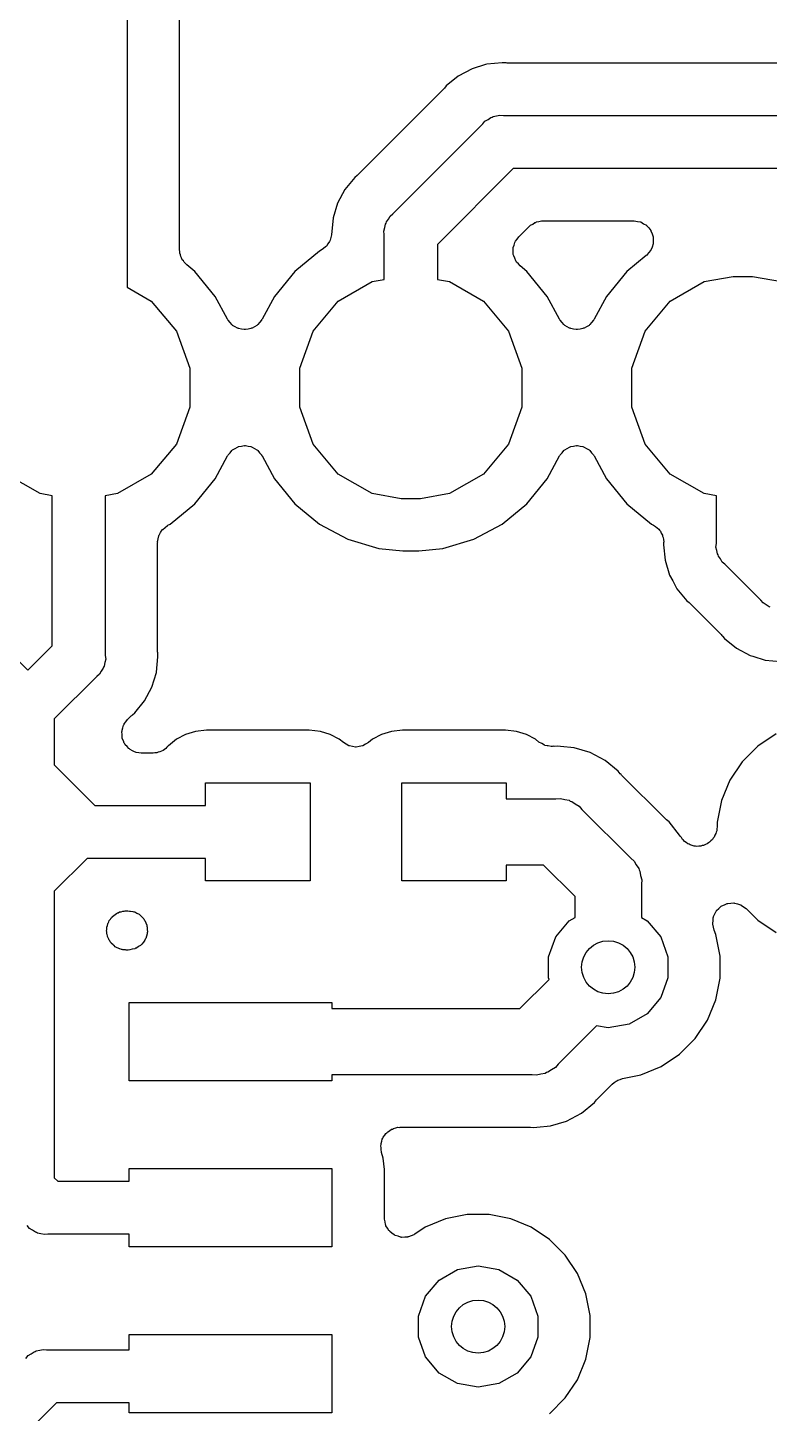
# Model space of a CAD drawing. Extents: x 91 to 190.2, y -113.9 to -59.9.
# Drawn here: x 120.51 to 126.18, y -102.19 to -91.59 of the extents above; entities that cross this region are included whole.
import ezdxf

# ---------------------------------------------------------------- set-up
doc = ezdxf.new("R2010")
doc.units = 0
doc.header["$MEASUREMENT"] = 0
doc.layers.add('BLACK', color=7, linetype='CONTINUOUS')

msp = doc.modelspace()

# ---------------------------------------------------------------- linework, layer by layer
at = {"layer": 'BLACK', "linetype": 'CONTINUOUS'}
for p, q in [((121.271, -85.23), (121.271, -93.5727)), ((121.671, -93.2847), (121.671, -85.7747)), ((123.908, -91.9), (123.803, -91.956)), ((124.012, -91.8685), (123.908, -91.9)), ((124.022, -91.8655), (124.012, -91.8685)), ((124.012, -91.8685), (124.012, -91.8685)), ((124.14, -91.8539), (124.022, -91.8655)), ((124.162, -91.8561), (124.14, -91.8539)), ((124.17, -91.8555), (124.162, -91.8561)), ((124.177, -91.8568), (124.17, -91.8555)), ((128.24, -91.8568), (124.177, -91.8568)), ((123.803, -91.956), (123.711, -92.0314)), ((123.687, -92.0596), (123.04, -92.7073)), ((123.692, -92.0536), (123.687, -92.0596)), ((123.697, -92.0487), (123.692, -92.0536)), ((123.711, -92.0314), (123.697, -92.0487)), ((123.303, -93.01), (123.99, -92.3226)), ((123.99, -92.3226), (124.007, -92.3019)), ((124.007, -92.3019), (124.031, -92.2885)), ((124.031, -92.2885), (124.053, -92.273)), ((124.053, -92.273), (124.062, -92.2706)), ((124.062, -92.2706), (124.069, -92.2661)), ((124.069, -92.2661), (124.096, -92.2614)), ((124.096, -92.2614), (124.122, -92.2545)), ((124.122, -92.2545), (124.149, -92.2568)), ((124.149, -92.2568), (129.846, -92.2568)), ((123.011, -92.7314), (122.936, -92.8233)), ((123.029, -92.7172), (123.011, -92.7314)), ((123.034, -92.7116), (123.029, -92.7172)), ((123.04, -92.7073), (123.034, -92.7116)), ((124.224, -92.6632), (123.643, -93.2442)), ((129.921, -92.6632), (124.224, -92.6632)), ((122.936, -92.8233), (122.88, -92.928)), ((122.88, -92.928), (122.846, -93.0417)), ((122.846, -93.0417), (122.833, -93.1716)), ((123.246, -93.0894), (123.251, -93.0816)), ((123.251, -93.0816), (123.253, -93.0728)), ((123.253, -93.0728), (123.268, -93.0507)), ((123.268, -93.0507), (123.282, -93.0274)), ((123.282, -93.0274), (123.303, -93.01)), ((124.373, -93.0885), (124.389, -93.0773)), ((124.389, -93.0773), (124.395, -93.0755)), ((124.395, -93.0755), (124.401, -93.0722)), ((124.401, -93.0722), (124.42, -93.0688)), ((124.42, -93.0688), (124.439, -93.0638)), ((124.439, -93.0638), (124.445, -93.0643)), ((124.445, -93.0643), (124.452, -93.0632)), ((124.452, -93.0632), (125.146, -93.0632)), ((125.146, -93.0632), (125.147, -93.0633)), ((125.147, -93.0633), (125.148, -93.0632)), ((125.148, -93.0632), (125.173, -93.0679)), ((125.173, -93.0679), (125.197, -93.0722)), ((125.197, -93.0722), (125.198, -93.0727)), ((125.198, -93.0727), (125.199, -93.0728)), ((125.199, -93.0728), (125.221, -93.0857)), ((122.833, -93.1716), (122.827, -93.1921)), ((123.234, -93.142), (123.241, -93.116)), ((123.237, -93.1689), (123.234, -93.142)), ((123.237, -93.5127), (123.237, -93.1689)), ((123.241, -93.116), (123.246, -93.0894)), ((124.254, -93.2042), (124.266, -93.1874)), ((124.266, -93.1874), (124.346, -93.1071)), ((124.346, -93.1071), (124.351, -93.1033)), ((124.351, -93.1033), (124.356, -93.0983)), ((124.356, -93.0983), (124.373, -93.0885)), ((125.221, -93.0857), (125.243, -93.0983)), ((125.243, -93.0983), (125.243, -93.0989)), ((125.243, -93.0989), (125.244, -93.0994)), ((125.244, -93.0994), (125.26, -93.1188)), ((125.26, -93.1188), (125.276, -93.1382)), ((125.276, -93.1382), (125.276, -93.139)), ((125.276, -93.139), (125.277, -93.1396)), ((125.277, -93.1396), (125.285, -93.1634)), ((125.285, -93.1634), (125.294, -93.1872)), ((125.294, -93.1872), (125.294, -93.188)), ((125.294, -93.188), (125.294, -93.1888)), ((121.673, -93.2985), (121.671, -93.2847)), ((122.754, -93.2892), (122.742, -93.2956)), ((122.771, -93.2761), (122.754, -93.2892)), ((122.788, -93.2642), (122.771, -93.2761)), ((122.791, -93.2601), (122.788, -93.2642)), ((122.795, -93.2571), (122.791, -93.2601)), ((122.806, -93.2391), (122.795, -93.2571)), ((122.819, -93.2218), (122.806, -93.2391)), ((122.82, -93.217), (122.819, -93.2218)), ((122.823, -93.2128), (122.82, -93.217)), ((122.827, -93.1921), (122.823, -93.2128)), ((123.643, -93.2442), (123.643, -93.5127)), ((124.222, -93.2804), (124.224, -93.2749)), ((124.224, -93.3008), (124.222, -93.2804)), ((124.224, -93.2691), (124.23, -93.2498)), ((124.224, -93.2749), (124.224, -93.2691)), ((124.23, -93.2498), (124.236, -93.2301)), ((124.236, -93.2301), (124.239, -93.2254)), ((124.239, -93.2254), (124.241, -93.2199)), ((124.241, -93.2199), (124.254, -93.2042)), ((125.275, -93.2896), (125.259, -93.3088)), ((125.276, -93.2888), (125.275, -93.2896)), ((125.285, -93.2645), (125.276, -93.2882)), ((125.276, -93.2882), (125.276, -93.2888)), ((125.294, -93.2409), (125.285, -93.2645)), ((125.294, -93.1888), (125.294, -93.214)), ((125.294, -93.214), (125.294, -93.2392)), ((125.294, -93.2392), (125.294, -93.24)), ((125.294, -93.24), (125.294, -93.2409)), ((121.674, -93.3124), (121.673, -93.2985)), ((121.678, -93.3239), (121.674, -93.3124)), ((121.68, -93.336), (121.678, -93.3239)), ((121.687, -93.3481), (121.68, -93.336)), ((121.692, -93.3612), (121.687, -93.3481)), ((121.7, -93.3705), (121.692, -93.3612)), ((121.706, -93.3812), (121.7, -93.3705)), ((121.717, -93.3901), (121.706, -93.3812)), ((121.726, -93.4007), (121.717, -93.3901)), ((122.742, -93.2956), (122.552, -93.4518)), ((124.224, -93.3212), (124.224, -93.3008)), ((124.226, -93.3266), (124.224, -93.3212)), ((124.227, -93.3323), (124.226, -93.3266)), ((124.235, -93.3508), (124.227, -93.3323)), ((124.243, -93.3699), (124.235, -93.3508)), ((124.246, -93.3743), (124.243, -93.3699)), ((124.249, -93.3795), (124.246, -93.3743)), ((124.263, -93.394), (124.249, -93.3795)), ((124.277, -93.4095), (124.263, -93.394)), ((125.241, -93.3292), (125.092, -93.4518)), ((125.242, -93.3285), (125.241, -93.3292)), ((125.243, -93.3281), (125.242, -93.3285)), ((125.259, -93.3088), (125.243, -93.3281)), ((121.788, -93.4518), (121.726, -93.4007)), ((121.944, -93.6422), (121.788, -93.4518)), ((122.552, -93.4518), (122.396, -93.6422)), ((124.328, -93.4518), (124.277, -93.4095)), ((124.484, -93.6422), (124.328, -93.4518)), ((125.092, -93.4518), (124.936, -93.6422)), ((125.685, -93.5289), (125.906, -93.49)), ((125.906, -93.49), (126.054, -93.49)), ((126.054, -93.49), (126.275, -93.5289)), ((121.271, -93.5727), (121.455, -93.6788)), ((122.885, -93.6788), (123.145, -93.5289)), ((123.145, -93.5289), (123.237, -93.5127)), ((123.643, -93.5127), (123.735, -93.5289)), ((123.735, -93.5289), (123.995, -93.6788)), ((125.425, -93.6788), (125.685, -93.5289)), ((121.455, -93.6788), (121.647, -93.9084)), ((122.038, -93.8168), (121.944, -93.6422)), ((122.396, -93.6422), (122.302, -93.8168)), ((122.693, -93.9084), (122.885, -93.6788)), ((123.995, -93.6788), (124.187, -93.9084)), ((124.578, -93.8168), (124.484, -93.6422)), ((124.936, -93.6422), (124.842, -93.8168)), ((125.233, -93.9084), (125.425, -93.6788)), ((122.041, -93.8207), (122.038, -93.8168)), ((122.043, -93.8253), (122.041, -93.8207)), ((122.299, -93.8207), (122.297, -93.8253)), ((122.302, -93.8168), (122.299, -93.8207)), ((124.581, -93.8207), (124.578, -93.8168)), ((124.583, -93.8253), (124.581, -93.8207)), ((124.839, -93.8207), (124.837, -93.8253)), ((124.842, -93.8168), (124.839, -93.8207)), ((121.647, -93.9084), (121.75, -94.1901)), ((122.057, -93.8411), (122.043, -93.8253)), ((122.07, -93.8578), (122.057, -93.8411)), ((122.074, -93.8604), (122.07, -93.8578)), ((122.077, -93.8641), (122.074, -93.8604)), ((122.096, -93.8741), (122.077, -93.8641)), ((122.114, -93.8853), (122.096, -93.8741)), ((122.119, -93.8863), (122.114, -93.8853)), ((122.123, -93.8887), (122.119, -93.8863)), ((122.144, -93.8917), (122.123, -93.8887)), ((122.165, -93.896), (122.144, -93.8917)), ((122.17, -93.8953), (122.165, -93.896)), ((122.175, -93.896), (122.17, -93.8953)), ((122.196, -93.8917), (122.175, -93.896)), ((122.217, -93.8887), (122.196, -93.8917)), ((122.221, -93.8863), (122.217, -93.8887)), ((122.226, -93.8853), (122.221, -93.8863)), ((122.244, -93.8741), (122.226, -93.8853)), ((122.263, -93.8641), (122.244, -93.8741)), ((122.266, -93.8604), (122.263, -93.8641)), ((122.27, -93.8578), (122.266, -93.8604)), ((122.283, -93.8411), (122.27, -93.8578)), ((122.297, -93.8253), (122.283, -93.8411)), ((122.59, -94.1901), (122.693, -93.9084)), ((124.187, -93.9084), (124.29, -94.1901)), ((124.597, -93.8411), (124.583, -93.8253)), ((124.61, -93.8578), (124.597, -93.8411)), ((124.614, -93.8604), (124.61, -93.8578)), ((124.617, -93.8641), (124.614, -93.8604)), ((124.636, -93.8741), (124.617, -93.8641)), ((124.654, -93.8853), (124.636, -93.8741)), ((124.659, -93.8863), (124.654, -93.8853)), ((124.663, -93.8887), (124.659, -93.8863)), ((124.684, -93.8917), (124.663, -93.8887)), ((124.705, -93.896), (124.684, -93.8917)), ((124.71, -93.8953), (124.705, -93.896)), ((124.715, -93.896), (124.71, -93.8953)), ((124.736, -93.8917), (124.715, -93.896)), ((124.757, -93.8887), (124.736, -93.8917)), ((124.761, -93.8863), (124.757, -93.8887)), ((124.766, -93.8853), (124.761, -93.8863)), ((124.784, -93.8741), (124.766, -93.8853)), ((124.803, -93.8641), (124.784, -93.8741)), ((124.806, -93.8604), (124.803, -93.8641)), ((124.81, -93.8578), (124.806, -93.8604)), ((124.823, -93.8411), (124.81, -93.8578)), ((124.837, -93.8253), (124.823, -93.8411)), ((125.13, -94.1901), (125.233, -93.9084)), ((121.75, -94.1901), (121.75, -94.4899)), ((122.59, -94.4899), (122.59, -94.1901)), ((124.29, -94.1901), (124.29, -94.4899)), ((125.13, -94.4899), (125.13, -94.1901)), ((121.75, -94.4899), (121.647, -94.7716)), ((122.693, -94.7716), (122.59, -94.4899)), ((124.29, -94.4899), (124.187, -94.7716)), ((125.233, -94.7716), (125.13, -94.4899)), ((121.647, -94.7716), (121.455, -95.0012)), ((122.885, -95.0012), (122.693, -94.7716)), ((124.187, -94.7716), (123.995, -95.0012)), ((125.425, -95.0012), (125.233, -94.7716)), ((121.944, -95.0378), (122.038, -94.8632)), ((122.038, -94.8632), (122.041, -94.8593)), ((122.041, -94.8593), (122.043, -94.8547)), ((122.043, -94.8547), (122.057, -94.8389)), ((122.057, -94.8389), (122.07, -94.8222)), ((122.07, -94.8222), (122.074, -94.8196)), ((122.074, -94.8196), (122.077, -94.8159)), ((122.077, -94.8159), (122.096, -94.8059)), ((122.096, -94.8059), (122.114, -94.7947)), ((122.114, -94.7947), (122.119, -94.7937)), ((122.119, -94.7937), (122.123, -94.7913)), ((122.123, -94.7913), (122.144, -94.7883)), ((122.144, -94.7883), (122.165, -94.784)), ((122.165, -94.784), (122.17, -94.7847)), ((122.17, -94.7847), (122.175, -94.784)), ((122.175, -94.784), (122.196, -94.7883)), ((122.196, -94.7883), (122.217, -94.7913)), ((122.217, -94.7913), (122.221, -94.7937)), ((122.221, -94.7937), (122.226, -94.7947)), ((122.226, -94.7947), (122.244, -94.8059)), ((122.244, -94.8059), (122.263, -94.8159)), ((122.263, -94.8159), (122.266, -94.8196)), ((122.266, -94.8196), (122.27, -94.8222)), ((122.27, -94.8222), (122.283, -94.8389)), ((122.283, -94.8389), (122.297, -94.8547)), ((122.297, -94.8547), (122.299, -94.8593)), ((122.299, -94.8593), (122.302, -94.8632)), ((122.302, -94.8632), (122.396, -95.0378)), ((124.484, -95.0378), (124.578, -94.8632)), ((124.578, -94.8632), (124.581, -94.8593)), ((124.581, -94.8593), (124.583, -94.8547)), ((124.583, -94.8547), (124.597, -94.8389)), ((124.597, -94.8389), (124.61, -94.8222)), ((124.61, -94.8222), (124.614, -94.8196)), ((124.614, -94.8196), (124.617, -94.8159)), ((124.617, -94.8159), (124.636, -94.8059)), ((124.636, -94.8059), (124.654, -94.7947)), ((124.654, -94.7947), (124.659, -94.7937)), ((124.659, -94.7937), (124.663, -94.7913)), ((124.663, -94.7913), (124.684, -94.7883)), ((124.684, -94.7883), (124.705, -94.784)), ((124.705, -94.784), (124.71, -94.7847)), ((124.71, -94.7847), (124.715, -94.784)), ((124.715, -94.784), (124.736, -94.7883)), ((124.736, -94.7883), (124.757, -94.7913)), ((124.757, -94.7913), (124.761, -94.7937)), ((124.761, -94.7937), (124.766, -94.7947)), ((124.766, -94.7947), (124.784, -94.8059)), ((124.784, -94.8059), (124.803, -94.8159)), ((124.803, -94.8159), (124.806, -94.8196)), ((124.806, -94.8196), (124.81, -94.8222)), ((124.81, -94.8222), (124.823, -94.8389)), ((124.823, -94.8389), (124.837, -94.8547)), ((124.837, -94.8547), (124.839, -94.8593)), ((124.839, -94.8593), (124.842, -94.8632)), ((124.842, -94.8632), (124.936, -95.0378)), ((120.605, -95.1511), (120.345, -95.0012)), ((121.455, -95.0012), (121.195, -95.1511)), ((121.788, -95.2282), (121.944, -95.0378)), ((122.396, -95.0378), (122.552, -95.2282)), ((123.145, -95.1511), (122.885, -95.0012)), ((123.995, -95.0012), (123.735, -95.1511)), ((124.328, -95.2282), (124.484, -95.0378)), ((124.936, -95.0378), (125.092, -95.2282)), ((125.685, -95.1511), (125.425, -95.0012)), ((120.697, -95.1673), (120.605, -95.1511)), ((120.697, -96.3158), (120.697, -95.1673)), ((121.195, -95.1511), (121.103, -95.1673)), ((121.103, -95.1673), (121.103, -96.3911)), ((123.366, -95.19), (123.145, -95.1511)), ((123.514, -95.19), (123.366, -95.19)), ((123.735, -95.1511), (123.514, -95.19)), ((125.777, -95.1673), (125.685, -95.1511)), ((125.777, -95.5332), (125.777, -95.1673)), ((121.598, -95.3844), (121.788, -95.2282)), ((122.552, -95.2282), (122.742, -95.3844)), ((124.138, -95.3844), (124.328, -95.2282)), ((125.092, -95.2282), (125.282, -95.3844)), ((121.542, -95.4247), (121.56, -95.4101)), ((121.56, -95.4101), (121.578, -95.3949)), ((121.578, -95.3949), (121.581, -95.3941)), ((121.581, -95.3941), (121.582, -95.3926)), ((121.582, -95.3926), (121.598, -95.3844)), ((122.742, -95.3844), (122.959, -95.5004)), ((123.921, -95.5004), (124.138, -95.3844)), ((125.282, -95.3844), (125.296, -95.3916)), ((125.296, -95.3916), (125.303, -95.3977)), ((125.303, -95.3977), (125.312, -95.4019)), ((125.312, -95.4019), (125.324, -95.4136)), ((125.324, -95.4136), (125.337, -95.4237)), ((121.503, -95.5199), (121.508, -95.4968)), ((121.504, -95.5224), (121.503, -95.5199)), ((121.508, -95.4968), (121.512, -95.4735)), ((121.512, -95.4735), (121.513, -95.4714)), ((121.513, -95.4714), (121.514, -95.469)), ((121.514, -95.469), (121.526, -95.4489)), ((121.526, -95.4489), (121.538, -95.4284)), ((121.538, -95.4284), (121.54, -95.4268)), ((121.54, -95.4268), (121.542, -95.4247)), ((122.959, -95.5004), (123.195, -95.5719)), ((123.685, -95.5719), (123.921, -95.5004)), ((125.337, -95.4237), (125.342, -95.4321)), ((125.342, -95.4321), (125.349, -95.4392)), ((125.349, -95.4392), (125.356, -95.4541)), ((125.356, -95.4541), (125.364, -95.468)), ((125.364, -95.468), (125.366, -95.4776)), ((125.366, -95.4776), (125.37, -95.4866)), ((125.37, -95.4866), (125.372, -95.5029)), ((125.372, -95.5029), (125.375, -95.519)), ((125.375, -95.519), (125.373, -95.5287)), ((121.503, -95.5249), (121.504, -95.5224)), ((121.503, -96.363), (121.503, -95.5249)), ((123.195, -95.5719), (123.379, -95.59)), ((123.379, -95.59), (123.501, -95.59)), ((123.501, -95.59), (123.685, -95.5719)), ((125.373, -95.5287), (125.374, -95.5386)), ((125.374, -95.5386), (125.374, -95.5421)), ((125.374, -95.5421), (125.386, -95.6603)), ((125.774, -95.5601), (125.777, -95.5332)), ((125.781, -95.5861), (125.774, -95.5601)), ((125.786, -95.6127), (125.781, -95.5861)), ((125.791, -95.6205), (125.786, -95.6127)), ((125.793, -95.6293), (125.791, -95.6205)), ((125.386, -95.6603), (125.42, -95.774)), ((125.808, -95.6514), (125.793, -95.6293)), ((125.822, -95.6747), (125.808, -95.6514)), ((125.843, -95.692), (125.822, -95.6747)), ((126.118, -95.9674), (125.843, -95.692)), ((125.42, -95.774), (125.444, -95.8181)), ((125.444, -95.8181), (125.444, -95.8181)), ((125.444, -95.8181), (125.476, -95.8788)), ((125.476, -95.8788), (125.551, -95.9707)), ((125.551, -95.9707), (125.569, -95.9849)), ((125.569, -95.9849), (125.574, -95.9905)), ((125.574, -95.9905), (125.58, -95.9948)), ((125.58, -95.9948), (125.815, -96.2304)), ((126.135, -95.9881), (126.118, -95.9674)), ((126.159, -96.0015), (126.135, -95.9881)), ((126.181, -96.017), (126.159, -96.0015)), ((126.189, -96.0194), (126.181, -96.017)), ((120.26, -96.2522), (120.51, -96.5026)), ((125.815, -96.2304), (125.819, -96.2364)), ((125.819, -96.2364), (125.825, -96.2413)), ((125.825, -96.2413), (125.839, -96.2586)), ((125.839, -96.2586), (125.931, -96.334)), ((120.51, -96.5026), (120.697, -96.3158)), ((121.504, -96.3703), (121.503, -96.363)), ((125.931, -96.334), (126.036, -96.39)), ((121.094, -96.4706), (121.089, -96.4784)), ((121.099, -96.444), (121.094, -96.4706)), ((121.106, -96.418), (121.099, -96.444)), ((121.103, -96.3911), (121.106, -96.418)), ((121.494, -96.5183), (121.506, -96.4)), ((121.504, -96.3777), (121.504, -96.3703)), ((121.506, -96.4), (121.504, -96.3777)), ((126.036, -96.39), (126.055, -96.3957)), ((126.055, -96.3957), (126.15, -96.4245)), ((126.15, -96.4245), (126.268, -96.4361)), ((121.037, -96.5499), (120.713, -96.8742)), ((121.058, -96.5326), (121.037, -96.5499)), ((121.072, -96.5093), (121.058, -96.5326)), ((121.087, -96.4872), (121.072, -96.5093)), ((121.089, -96.4784), (121.087, -96.4872)), ((121.46, -96.632), (121.494, -96.52)), ((121.494, -96.5199), (121.494, -96.5183)), ((121.494, -96.52), (121.494, -96.5199)), ((121.494, -96.5199), (121.494, -96.5199)), ((121.404, -96.7367), (121.46, -96.632)), ((121.329, -96.8286), (121.404, -96.7367)), ((120.713, -96.8742), (120.713, -97.2258)), ((121.248, -96.9118), (121.261, -96.8968)), ((121.261, -96.8968), (121.272, -96.8807)), ((121.272, -96.8807), (121.3, -96.8527)), ((121.3, -96.8527), (121.306, -96.8484)), ((121.306, -96.8484), (121.311, -96.8428)), ((121.311, -96.8428), (121.329, -96.8286)), ((121.229, -96.9737), (121.231, -96.9674)), ((121.231, -96.9932), (121.229, -96.9737)), ((121.231, -96.9608), (121.237, -96.9423)), ((121.231, -96.9674), (121.231, -96.9608)), ((121.231, -97.0128), (121.231, -96.9932)), ((121.237, -96.9423), (121.242, -96.9234)), ((121.242, -96.9234), (121.246, -96.918)), ((121.246, -96.918), (121.248, -96.9118)), ((121.716, -96.9937), (121.647, -97.0308)), ((121.792, -96.9708), (121.716, -96.9937)), ((121.877, -96.9623), (121.792, -96.9708)), ((122.663, -96.9623), (121.877, -96.9623)), ((122.748, -96.9708), (122.663, -96.9623)), ((122.824, -96.9937), (122.748, -96.9708)), ((122.893, -97.0308), (122.824, -96.9937)), ((123.216, -96.9937), (123.147, -97.0308)), ((123.292, -96.9708), (123.216, -96.9937)), ((123.377, -96.9623), (123.292, -96.9708)), ((124.163, -96.9623), (123.377, -96.9623)), ((124.248, -96.9708), (124.163, -96.9623)), ((124.324, -96.9937), (124.248, -96.9708)), ((124.393, -97.0308), (124.324, -96.9937)), ((126.234, -96.9904), (126.094, -97.0842)), ((121.233, -97.019), (121.231, -97.0128)), ((121.233, -97.0256), (121.233, -97.019)), ((121.242, -97.0434), (121.233, -97.0256)), ((121.248, -97.0618), (121.242, -97.0434)), ((121.253, -97.0669), (121.248, -97.0618)), ((121.256, -97.0728), (121.253, -97.0669)), ((121.269, -97.0867), (121.256, -97.0728)), ((121.282, -97.1017), (121.269, -97.0867)), ((121.288, -97.105), (121.282, -97.1017)), ((121.292, -97.1097), (121.288, -97.105)), ((121.31, -97.118), (121.292, -97.1097)), ((121.555, -97.1079), (121.545, -97.1159)), ((121.565, -97.1017), (121.555, -97.1079)), ((121.574, -97.091), (121.565, -97.1017)), ((121.585, -97.082), (121.574, -97.091)), ((121.586, -97.0808), (121.585, -97.082)), ((121.647, -97.0308), (121.586, -97.0808)), ((122.925, -97.0567), (122.893, -97.0308)), ((122.946, -97.0687), (122.925, -97.0567)), ((122.967, -97.0811), (122.946, -97.0687)), ((122.969, -97.0814), (122.967, -97.0811)), ((122.97, -97.0822), (122.969, -97.0814)), ((122.994, -97.0862), (122.97, -97.0822)), ((123.018, -97.0907), (122.994, -97.0862)), ((123.02, -97.0905), (123.018, -97.0907)), ((123.022, -97.0907), (123.02, -97.0905)), ((123.046, -97.0862), (123.022, -97.0907)), ((123.07, -97.0822), (123.046, -97.0862)), ((123.071, -97.0814), (123.07, -97.0822)), ((123.073, -97.0811), (123.071, -97.0814)), ((123.094, -97.0686), (123.073, -97.0811)), ((123.115, -97.0567), (123.094, -97.0686)), ((123.147, -97.0308), (123.115, -97.0567)), ((124.419, -97.052), (124.393, -97.0308)), ((124.441, -97.0643), (124.419, -97.052)), ((124.463, -97.077), (124.441, -97.0643)), ((124.464, -97.0771), (124.463, -97.077)), ((124.464, -97.0775), (124.464, -97.0771)), ((124.483, -97.0806), (124.464, -97.0775)), ((124.485, -97.0813), (124.483, -97.0806)), ((124.49, -97.0817), (124.485, -97.0813)), ((124.514, -97.086), (124.49, -97.0817)), ((124.522, -97.086), (124.514, -97.086)), ((124.529, -97.0847), (124.522, -97.086)), ((124.537, -97.0853), (124.529, -97.0847)), ((124.562, -97.0828), (124.537, -97.0853)), ((124.586, -97.0853), (124.562, -97.0828)), ((124.69, -97.0955), (124.586, -97.0853)), ((124.586, -97.0853), (124.586, -97.0853)), ((124.586, -97.0853), (124.586, -97.0853)), ((124.813, -97.1329), (124.69, -97.0955)), ((126.094, -97.0842), (125.974, -97.2036)), ((121.327, -97.1278), (121.31, -97.118)), ((121.334, -97.1289), (121.327, -97.1278)), ((121.34, -97.1317), (121.334, -97.1289)), ((121.359, -97.1334), (121.34, -97.1317)), ((121.378, -97.1368), (121.359, -97.1334)), ((121.469, -97.1368), (121.378, -97.1368)), ((121.483, -97.1344), (121.469, -97.1368)), ((121.497, -97.1342), (121.483, -97.1344)), ((121.508, -97.1299), (121.497, -97.1342)), ((121.52, -97.1278), (121.508, -97.1299)), ((121.532, -97.1208), (121.52, -97.1278)), ((121.545, -97.1159), (121.532, -97.1208)), ((124.927, -97.1936), (124.813, -97.1329)), ((125.026, -97.2753), (124.927, -97.1936)), ((125.974, -97.2036), (125.88, -97.344)), ((120.713, -97.2258), (121.024, -97.5368)), ((125.042, -97.2946), (125.026, -97.2753)), ((125.048, -97.2994), (125.042, -97.2946)), ((125.052, -97.3055), (125.048, -97.2994)), ((125.385, -97.638), (125.052, -97.3055)), ((121.87, -97.5368), (121.87, -97.365)), ((121.87, -97.365), (122.67, -97.365)), ((122.67, -97.365), (122.67, -98.115)), ((123.37, -98.115), (123.37, -97.365)), ((123.37, -97.365), (124.17, -97.365)), ((124.17, -97.365), (124.17, -97.486)), ((125.88, -97.344), (125.816, -97.5)), ((124.17, -97.486), (124.55, -97.486)), ((124.55, -97.486), (124.584, -97.4831)), ((124.584, -97.4831), (124.617, -97.4918)), ((124.617, -97.4918), (124.65, -97.4976)), ((124.65, -97.4976), (124.66, -97.5033)), ((124.66, -97.5033), (124.671, -97.5062)), ((124.671, -97.5062), (124.698, -97.5256)), ((124.698, -97.5256), (124.727, -97.5424)), ((125.816, -97.5), (125.783, -97.6656)), ((121.024, -97.5368), (121.87, -97.5368)), ((124.727, -97.5424), (124.749, -97.5682)), ((124.749, -97.5682), (125.122, -97.941)), ((125.391, -97.6423), (125.385, -97.638)), ((125.395, -97.6479), (125.391, -97.6423)), ((125.415, -97.6637), (125.395, -97.6479)), ((125.496, -97.7633), (125.415, -97.6637)), ((125.776, -97.7411), (125.774, -97.7516)), ((125.78, -97.7311), (125.776, -97.7411)), ((125.783, -97.7003), (125.78, -97.7156)), ((125.78, -97.7156), (125.78, -97.7311)), ((125.783, -97.6656), (125.783, -97.7003)), ((125.501, -97.771), (125.496, -97.7633)), ((125.51, -97.7832), (125.501, -97.771)), ((125.518, -97.7967), (125.51, -97.7832)), ((125.526, -97.8036), (125.518, -97.7967)), ((125.533, -97.812), (125.526, -97.8036)), ((125.546, -97.8202), (125.533, -97.812)), ((125.558, -97.8302), (125.546, -97.8202)), ((125.568, -97.8338), (125.558, -97.8302)), ((125.577, -97.8395), (125.568, -97.8338)), ((125.592, -97.8427), (125.577, -97.8395)), ((125.607, -97.848), (125.592, -97.8427)), ((125.617, -97.848), (125.607, -97.848)), ((125.628, -97.8502), (125.617, -97.848)), ((125.643, -97.848), (125.628, -97.8502)), ((125.659, -97.848), (125.643, -97.848)), ((125.669, -97.8443), (125.659, -97.848)), ((125.679, -97.8428), (125.669, -97.8443)), ((125.693, -97.8355), (125.679, -97.8428)), ((125.708, -97.8302), (125.693, -97.8355)), ((125.716, -97.8233), (125.708, -97.8302)), ((125.725, -97.8183), (125.716, -97.8233)), ((125.736, -97.8067), (125.725, -97.8183)), ((125.748, -97.7967), (125.736, -97.8067)), ((125.753, -97.7874), (125.748, -97.7967)), ((125.76, -97.7795), (125.753, -97.7874)), ((125.766, -97.7651), (125.76, -97.7795)), ((125.774, -97.7516), (125.766, -97.7651)), ((120.964, -97.9432), (120.713, -98.1942)), ((121.87, -97.9432), (120.964, -97.9432)), ((121.87, -98.115), (121.87, -97.9432)), ((125.122, -97.941), (125.148, -97.9626)), ((124.456, -97.994), (124.17, -97.994)), ((124.17, -97.994), (124.17, -98.115)), ((124.696, -98.2336), (124.456, -97.994)), ((125.148, -97.9626), (125.164, -97.9918)), ((125.164, -97.9918), (125.184, -98.0194)), ((125.184, -98.0194), (125.187, -98.0304)), ((125.187, -98.0304), (125.192, -98.0402)), ((125.192, -98.0402), (125.198, -98.0734)), ((122.67, -98.115), (121.87, -98.115)), ((124.17, -98.115), (123.37, -98.115)), ((125.198, -98.0734), (125.207, -98.1059)), ((125.207, -98.1059), (125.204, -98.1395)), ((125.204, -98.1395), (125.204, -98.3937)), ((120.713, -98.1942), (120.713, -100.386)), ((124.696, -98.3937), (124.696, -98.2336)), ((121.159, -98.3872), (121.167, -98.3783)), ((121.167, -98.3783), (121.178, -98.3717)), ((121.178, -98.3717), (121.188, -98.3633)), ((121.188, -98.3633), (121.197, -98.36)), ((121.197, -98.36), (121.198, -98.3592)), ((121.198, -98.3592), (121.201, -98.3584)), ((121.201, -98.3584), (121.212, -98.3522)), ((121.212, -98.3522), (121.225, -98.35)), ((121.225, -98.35), (121.237, -98.3455)), ((121.237, -98.3455), (121.248, -98.3455)), ((121.248, -98.3452), (121.256, -98.3445)), ((121.248, -98.3455), (121.248, -98.3452)), ((121.256, -98.3445), (121.263, -98.3432)), ((121.263, -98.3432), (121.276, -98.3432)), ((121.276, -98.3432), (121.289, -98.3455)), ((121.289, -98.3455), (121.289, -98.3455)), ((121.289, -98.3455), (121.289, -98.3455)), ((121.289, -98.3455), (121.295, -98.3465)), ((121.295, -98.3465), (121.313, -98.3479)), ((121.313, -98.3479), (121.32, -98.351)), ((121.32, -98.351), (121.328, -98.3522)), ((121.328, -98.3522), (121.344, -98.3616)), ((121.344, -98.3616), (121.361, -98.3694)), ((121.361, -98.3694), (121.366, -98.3746)), ((121.366, -98.3746), (121.373, -98.3783)), ((121.373, -98.3783), (121.385, -98.3927)), ((125.755, -98.3878), (125.766, -98.3675)), ((125.766, -98.3675), (125.776, -98.3468)), ((125.776, -98.3468), (125.778, -98.3445)), ((125.778, -98.3445), (125.779, -98.3415)), ((125.779, -98.3415), (125.796, -98.3261)), ((125.796, -98.3261), (125.812, -98.31)), ((125.812, -98.31), (125.815, -98.3086)), ((125.815, -98.3086), (125.818, -98.3064)), ((125.818, -98.3064), (125.839, -98.2976)), ((125.839, -98.2976), (125.86, -98.288)), ((125.86, -98.288), (125.863, -98.2877)), ((125.863, -98.2877), (125.866, -98.2864)), ((125.866, -98.2864), (125.889, -98.2854)), ((125.889, -98.2854), (125.912, -98.2834)), ((125.912, -98.2834), (125.915, -98.2843)), ((125.915, -98.2843), (125.918, -98.2841)), ((125.918, -98.2841), (125.94, -98.291)), ((125.94, -98.291), (125.962, -98.2969)), ((125.962, -98.2969), (125.965, -98.2988)), ((125.965, -98.2988), (125.968, -98.2998)), ((125.968, -98.2998), (125.986, -98.3137)), ((125.986, -98.3137), (126.005, -98.3268)), ((126.005, -98.3268), (126.094, -98.4158)), ((121.113, -98.4932), (121.114, -98.488)), ((121.114, -98.483), (121.115, -98.4759)), ((121.114, -98.488), (121.114, -98.483)), ((121.115, -98.4672), (121.12, -98.4548)), ((121.115, -98.4759), (121.115, -98.4672)), ((121.12, -98.4548), (121.122, -98.4419)), ((121.122, -98.4419), (121.126, -98.4359)), ((121.126, -98.4359), (121.127, -98.4326)), ((121.127, -98.4326), (121.13, -98.4279)), ((121.13, -98.4279), (121.133, -98.4182)), ((121.133, -98.4182), (121.142, -98.4081)), ((121.142, -98.4081), (121.148, -98.3968)), ((121.148, -98.3968), (121.155, -98.3913)), ((121.155, -98.3913), (121.156, -98.3896)), ((121.156, -98.3896), (121.159, -98.3872)), ((121.385, -98.3927), (121.398, -98.4058)), ((121.398, -98.4058), (121.401, -98.4125)), ((121.401, -98.4125), (121.406, -98.4182)), ((121.406, -98.4182), (121.413, -98.4359)), ((121.413, -98.4359), (121.421, -98.4528)), ((121.421, -98.4528), (121.421, -98.4602)), ((121.421, -98.4602), (121.424, -98.4672)), ((121.424, -98.4672), (121.424, -98.4859)), ((121.424, -98.4859), (121.426, -98.5046)), ((124.548, -98.5429), (124.652, -98.4194)), ((124.652, -98.4194), (124.696, -98.3937)), ((125.204, -98.3937), (125.248, -98.4194)), ((125.248, -98.4194), (125.352, -98.5429)), ((125.749, -98.4394), (125.752, -98.4168)), ((125.749, -98.4426), (125.749, -98.4394)), ((125.749, -98.4459), (125.749, -98.4426)), ((125.755, -98.468), (125.749, -98.4459)), ((125.752, -98.4168), (125.754, -98.394)), ((125.754, -98.394), (125.755, -98.391)), ((125.755, -98.391), (125.755, -98.3878)), ((125.76, -98.4903), (125.755, -98.468)), ((126.094, -98.4158), (126.234, -98.5096)), ((121.113, -98.4945), (121.113, -98.4932)), ((121.115, -98.5074), (121.113, -98.4945)), ((121.115, -98.5192), (121.115, -98.5074)), ((121.118, -98.5257), (121.115, -98.5192)), ((121.119, -98.5349), (121.118, -98.5257)), ((121.121, -98.5401), (121.119, -98.5349)), ((121.122, -98.5458), (121.121, -98.5401)), ((121.13, -98.5593), (121.122, -98.5458)), ((121.133, -98.5682), (121.13, -98.5593)), ((121.137, -98.5722), (121.133, -98.5682)), ((121.141, -98.5819), (121.137, -98.5722)), ((121.145, -98.5859), (121.141, -98.5819)), ((121.148, -98.5909), (121.145, -98.5859)), ((121.162, -98.6024), (121.148, -98.5909)), ((121.394, -98.5826), (121.383, -98.5981)), ((121.406, -98.5682), (121.394, -98.5826)), ((121.409, -98.5612), (121.406, -98.5682)), ((121.413, -98.5551), (121.409, -98.5612)), ((121.418, -98.5369), (121.413, -98.5551)), ((121.424, -98.5192), (121.418, -98.5369)), ((121.426, -98.5046), (121.424, -98.5118)), ((121.424, -98.5118), (121.424, -98.5192)), ((124.493, -98.6944), (124.548, -98.5429)), ((125.352, -98.5429), (125.407, -98.6944)), ((125.774, -98.525), (125.76, -98.4903)), ((125.807, -98.6906), (125.774, -98.525)), ((121.167, -98.6081), (121.162, -98.6024)), ((121.17, -98.61), (121.167, -98.6081)), ((121.179, -98.6183), (121.17, -98.61)), ((121.184, -98.6207), (121.179, -98.6183)), ((121.188, -98.6244), (121.184, -98.6207)), ((121.207, -98.6311), (121.188, -98.6244)), ((121.212, -98.6342), (121.207, -98.6311)), ((121.215, -98.6346), (121.212, -98.6342)), ((121.226, -98.6398), (121.215, -98.6346)), ((121.232, -98.6402), (121.226, -98.6398)), ((121.237, -98.6422), (121.232, -98.6402)), ((121.258, -98.6422), (121.237, -98.6422)), ((121.263, -98.6432), (121.258, -98.6422)), ((121.258, -98.6422), (121.258, -98.6422)), ((121.271, -98.6432), (121.263, -98.6432)), ((121.278, -98.6438), (121.271, -98.6432)), ((121.291, -98.6425), (121.278, -98.6438)), ((121.309, -98.6374), (121.291, -98.6425)), ((121.328, -98.6342), (121.309, -98.6374)), ((121.334, -98.6304), (121.328, -98.6342)), ((121.341, -98.6284), (121.334, -98.6304)), ((121.356, -98.6175), (121.341, -98.6284)), ((121.373, -98.6081), (121.356, -98.6175)), ((121.377, -98.6024), (121.373, -98.6081)), ((121.383, -98.5981), (121.377, -98.6024)), ((124.493, -98.8556), (124.493, -98.6944)), ((125.407, -98.6944), (125.407, -98.8556)), ((125.807, -98.8594), (125.807, -98.6906)), ((124.275, -99.091), (124.497, -98.8684)), ((124.497, -98.8684), (124.493, -98.8556)), ((125.407, -98.8556), (125.352, -99.0071)), ((125.774, -99.025), (125.807, -98.8594)), ((125.352, -99.0071), (125.248, -99.1306)), ((121.285, -99.645), (121.285, -99.045)), ((121.285, -99.045), (122.835, -99.045)), ((122.835, -99.045), (122.835, -99.091)), ((122.835, -99.091), (124.275, -99.091)), ((125.71, -99.181), (125.774, -99.025)), ((124.861, -99.2235), (124.567, -99.5168)), ((124.95, -99.2393), (124.861, -99.2235)), ((125.109, -99.2113), (124.95, -99.2393)), ((125.248, -99.1306), (125.109, -99.2113)), ((125.616, -99.3214), (125.71, -99.181)), ((125.496, -99.4408), (125.616, -99.3214)), ((125.356, -99.5346), (125.496, -99.4408)), ((124.546, -99.5426), (124.517, -99.5594)), ((124.567, -99.5168), (124.546, -99.5426)), ((125.2, -99.5993), (125.356, -99.5346)), ((122.835, -99.645), (121.285, -99.645)), ((124.369, -99.599), (122.835, -99.599)), ((122.835, -99.599), (122.835, -99.645)), ((124.402, -99.6019), (124.369, -99.599)), ((124.435, -99.5932), (124.402, -99.6019)), ((124.468, -99.5874), (124.435, -99.5932)), ((124.478, -99.5817), (124.468, -99.5874)), ((124.489, -99.5788), (124.478, -99.5817)), ((124.517, -99.5594), (124.489, -99.5788)), ((124.996, -99.6582), (125.01, -99.6464)), ((125.01, -99.6464), (125.017, -99.6434)), ((125.017, -99.6434), (125.024, -99.6386)), ((125.024, -99.6386), (125.041, -99.634)), ((125.041, -99.634), (125.058, -99.6275)), ((125.058, -99.6275), (125.2, -99.5993)), ((124.87, -99.7795), (124.981, -99.6685)), ((124.981, -99.6685), (124.996, -99.6582)), ((124.745, -99.8914), (124.845, -99.8097)), ((124.845, -99.8097), (124.86, -99.7904)), ((124.86, -99.7904), (124.866, -99.7856)), ((124.866, -99.7856), (124.87, -99.7795)), ((124.508, -99.9895), (124.631, -99.9521)), ((124.631, -99.9521), (124.745, -99.8914)), ((123.226, -100.083), (123.229, -100.074)), ((123.229, -100.074), (123.241, -100.061)), ((123.241, -100.061), (123.25, -100.046)), ((123.25, -100.046), (123.257, -100.041)), ((123.257, -100.041), (123.263, -100.034)), ((123.263, -100.034), (123.278, -100.026)), ((123.278, -100.026), (123.292, -100.015)), ((123.292, -100.015), (123.3, -100.013)), ((123.3, -100.013), (123.308, -100.008)), ((123.308, -100.008), (123.325, -100.005)), ((123.325, -100.005), (123.341, -100)), ((123.341, -100), (123.35, -100.001)), ((123.35, -100.001), (123.359, -99.999)), ((123.359, -99.999), (124.341, -99.999)), ((124.341, -99.999), (124.348, -100)), ((124.348, -100), (124.355, -99.9997)), ((124.355, -99.9997), (124.38, -100.002)), ((124.38, -100.002), (124.405, -99.9997)), ((124.405, -99.9997), (124.508, -99.9895)), ((124.405, -99.9997), (124.405, -99.9997)), ((124.405, -99.9997), (124.405, -99.9997)), ((123.21, -100.141), (123.212, -100.132)), ((123.212, -100.158), (123.21, -100.141)), ((123.212, -100.123), (123.218, -100.107)), ((123.212, -100.132), (123.212, -100.123)), ((123.212, -100.175), (123.212, -100.158)), ((123.215, -100.184), (123.212, -100.175)), ((123.216, -100.193), (123.215, -100.184)), ((123.218, -100.107), (123.221, -100.09)), ((123.221, -100.09), (123.226, -100.083)), ((123.229, -100.237), (123.216, -100.193)), ((123.238, -100.322), (123.229, -100.237)), ((120.713, -100.386), (120.739, -100.412)), ((121.285, -100.412), (121.285, -100.315)), ((121.285, -100.315), (122.835, -100.315)), ((122.835, -100.315), (122.835, -100.915)), ((123.238, -100.693), (123.238, -100.322)), ((120.739, -100.412), (121.285, -100.412)), ((123.239, -100.698), (123.238, -100.693)), ((123.238, -100.703), (123.239, -100.698)), ((123.243, -100.723), (123.238, -100.703)), ((123.705, -100.701), (123.549, -100.765)), ((123.871, -100.668), (123.705, -100.701)), ((124.039, -100.668), (123.871, -100.668)), ((124.205, -100.701), (124.039, -100.668)), ((124.361, -100.765), (124.205, -100.701)), ((120.522, -100.773), (120.505, -100.752)), ((120.546, -100.787), (120.522, -100.773)), ((120.568, -100.802), (120.546, -100.787)), ((120.577, -100.804), (120.568, -100.802)), ((120.584, -100.809), (120.577, -100.804)), ((120.611, -100.814), (120.584, -100.809)), ((120.637, -100.821), (120.611, -100.814)), ((120.664, -100.818), (120.637, -100.821)), ((121.285, -100.818), (120.664, -100.818)), ((121.285, -100.915), (121.285, -100.818)), ((123.247, -100.744), (123.243, -100.723)), ((123.249, -100.748), (123.247, -100.744)), ((123.25, -100.753), (123.249, -100.748)), ((123.262, -100.771), (123.25, -100.753)), ((123.273, -100.789), (123.262, -100.771)), ((123.277, -100.792), (123.273, -100.789)), ((123.279, -100.796), (123.277, -100.792)), ((123.296, -100.809), (123.279, -100.796)), ((123.313, -100.823), (123.296, -100.809)), ((123.466, -100.819), (123.463, -100.823)), ((123.471, -100.817), (123.466, -100.819)), ((123.549, -100.765), (123.471, -100.817)), ((124.501, -100.859), (124.361, -100.765)), ((122.835, -100.915), (121.285, -100.915)), ((123.317, -100.824), (123.313, -100.823)), ((123.321, -100.827), (123.317, -100.824)), ((123.342, -100.833), (123.321, -100.827)), ((123.362, -100.84), (123.342, -100.833)), ((123.367, -100.84), (123.362, -100.84)), ((123.371, -100.842), (123.367, -100.84)), ((123.393, -100.84), (123.371, -100.842)), ((123.414, -100.84), (123.393, -100.84)), ((123.418, -100.839), (123.414, -100.84)), ((123.423, -100.838), (123.418, -100.839)), ((123.443, -100.83), (123.423, -100.838)), ((123.463, -100.823), (123.443, -100.83)), ((124.621, -100.979), (124.501, -100.859)), ((124.715, -101.119), (124.621, -100.979)), ((123.657, -101.169), (123.796, -101.089)), ((123.796, -101.089), (123.955, -101.061)), ((123.955, -101.061), (124.114, -101.089)), ((124.114, -101.089), (124.253, -101.169)), ((124.779, -101.275), (124.715, -101.119)), ((123.553, -101.293), (123.657, -101.169)), ((124.253, -101.169), (124.357, -101.293)), ((123.498, -101.444), (123.553, -101.293)), ((124.357, -101.293), (124.412, -101.444)), ((124.812, -101.441), (124.779, -101.275)), ((123.498, -101.606), (123.498, -101.444)), ((124.412, -101.444), (124.412, -101.606)), ((124.812, -101.609), (124.812, -101.441)), ((121.285, -101.702), (121.285, -101.585)), ((121.285, -101.585), (122.835, -101.585)), ((122.835, -101.585), (122.835, -102.185)), ((123.553, -101.757), (123.498, -101.606)), ((124.412, -101.606), (124.357, -101.757)), ((124.779, -101.775), (124.812, -101.609)), ((120.495, -101.768), (120.512, -101.747)), ((120.512, -101.747), (120.536, -101.733)), ((120.536, -101.733), (120.558, -101.718)), ((120.558, -101.718), (120.567, -101.716)), ((120.567, -101.716), (120.574, -101.711)), ((120.574, -101.711), (120.601, -101.706)), ((120.601, -101.706), (120.627, -101.699)), ((120.627, -101.699), (120.654, -101.702)), ((120.654, -101.702), (121.285, -101.702)), ((123.657, -101.881), (123.553, -101.757)), ((124.357, -101.757), (124.253, -101.881)), ((124.715, -101.931), (124.779, -101.775)), ((123.796, -101.961), (123.657, -101.881)), ((124.253, -101.881), (124.114, -101.961)), ((123.955, -101.989), (123.796, -101.961)), ((124.114, -101.961), (123.955, -101.989)), ((124.621, -102.071), (124.715, -101.931)), ((124.501, -102.191), (124.621, -102.071)), ((120.729, -102.108), (116.984, -105.854)), ((121.285, -102.108), (120.729, -102.108)), ((121.285, -102.185), (121.285, -102.108)), ((122.835, -102.185), (121.285, -102.185))]:
    msp.add_line(p, q, dxfattribs=at)
at = {"layer": 'BLACK'}
for centre in [(124.95, -98.775), (123.955, -101.525)]:
    msp.add_circle(centre, 0.2032, dxfattribs=at)

doc.saveas('drawing.dxf')
